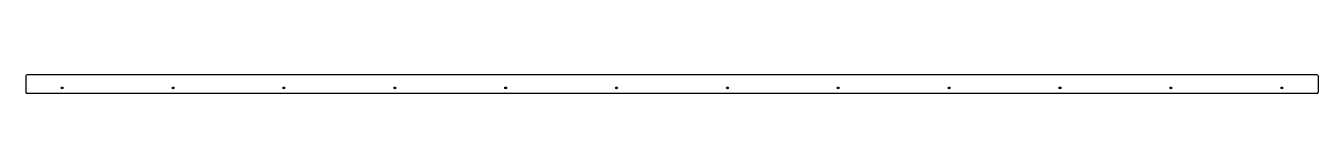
# Model space of a CAD drawing. Extents: x 0 to 133, y 0 to 2.
import ezdxf

# ---------------------------------------------------------------- set-up
doc = ezdxf.new("R2010")
doc.units = 0
doc.header["$LTSCALE"] = 1.87
doc.layers.get('0').update_dxf_attribs({"linetype": 'CONTINUOUS'})
doc.layers.add('DTM_AXES', color=7, linetype='CONTINUOUS')

msp = doc.modelspace()

# ---------------------------------------------------------------- linework, layer by layer
at = {"color": 3, "linetype": 'CONTINUOUS'}
for p, q in [((0, 1.79), (0, 1.08)), ((0.12, 1.92), (132.95, 1.92)), ((133.07, 1.79), (133.07, 1.08)), ((0, 1), (0, 0.12)), ((0.12, 0), (132.95, 0)), ((133.07, 1), (133.07, 0.12))]:
    msp.add_line(p, q, dxfattribs=at)
for centre, start, end in [((0.12, 1.79), 90, 180), ((132.95, 1.79), 0, 90), ((0.12, 0.12), 180, 270), ((132.95, 0.12), 270, 0)]:
    msp.add_arc(centre, 0.125, start, end, dxfattribs=at)
at = {"layer": 'DTM_AXES', "color": 3, "linetype": 'CONTINUOUS'}
for p, q in [((0, 1.08), (0, 1)), ((133.07, 1.08), (133.07, 1))]:
    msp.add_line(p, q, dxfattribs=at)
for centre in [(3.75, 0.55), (15.17, 0.55), (26.58, 0.55), (38, 0.55), (49.41, 0.55), (60.83, 0.55), (72.25, 0.55), (83.66, 0.55), (95.08, 0.55), (106.49, 0.55), (117.91, 0.55), (129.32, 0.55)]:
    msp.add_circle(centre, 0.0995, dxfattribs=at)

doc.saveas('drawing.dxf')
